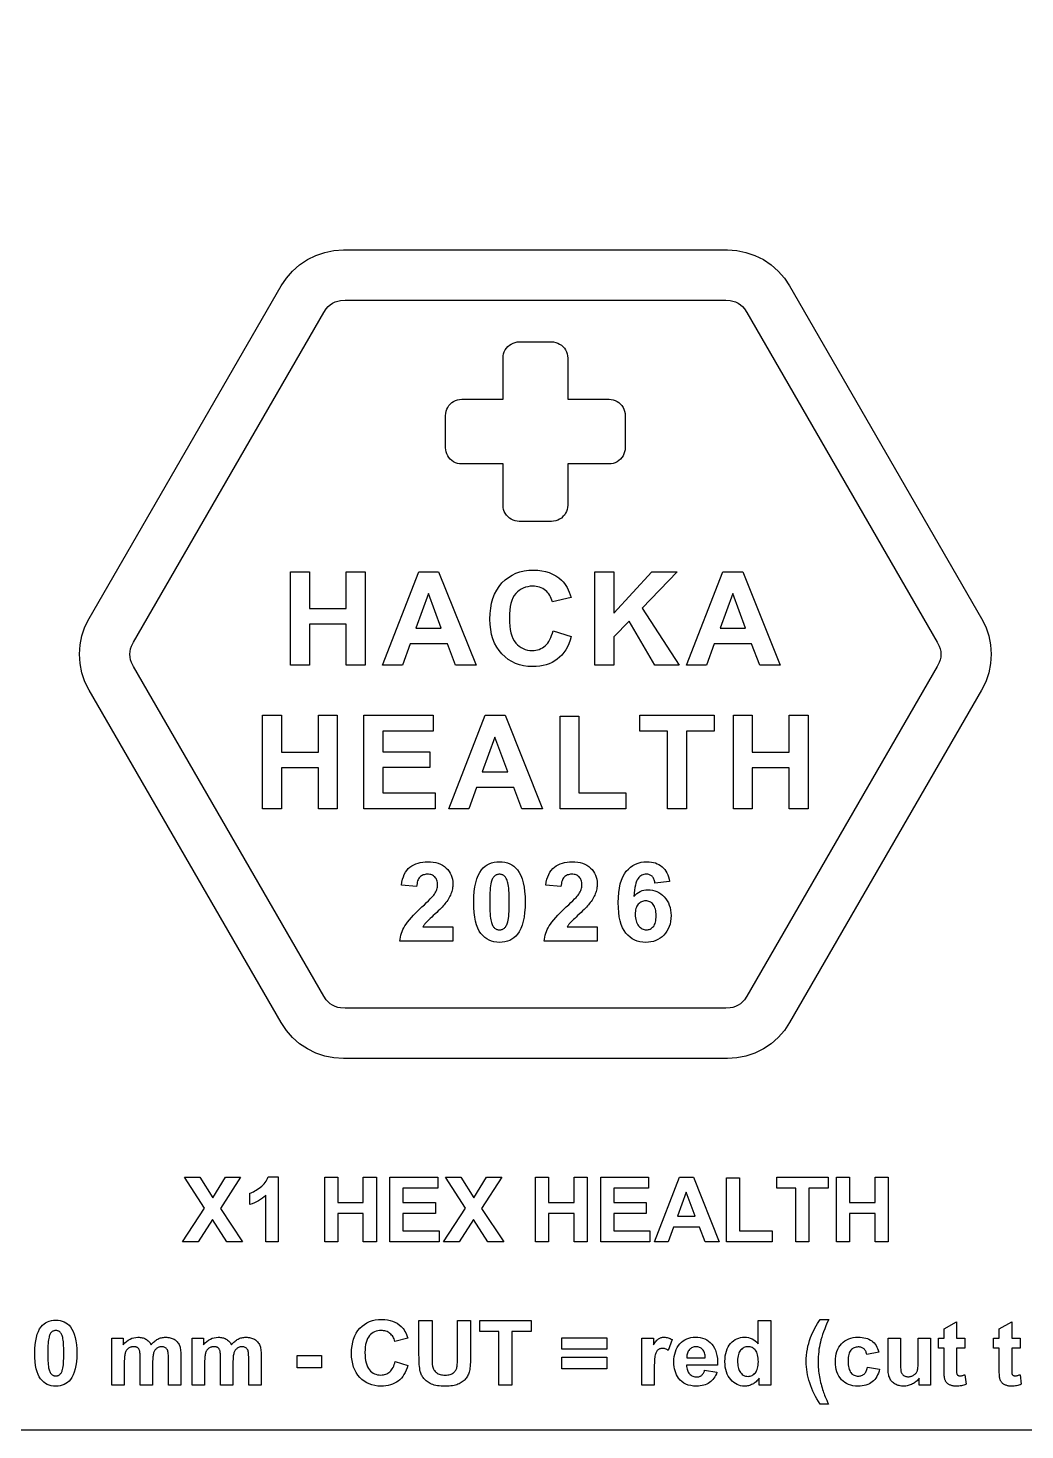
# Model space of a CAD drawing. Header units: millimetres. Extents: x 0 to 300, y 0 to 200.
# Drawn here: x 121.69 to 149.44, y 0 to 39.04 of the extents above; entities that cross this region are included whole.
import ezdxf

# ---------------------------------------------------------------- set-up
doc = ezdxf.new("R2010")
doc.units = ezdxf.units.MM
for name, color, linetype in [('CUT', 1, 'Continuous'), ('ENGRAVE', 5, 'Continuous'), ('LABELS', 250, 'Continuous'), ('SHEET', 8, 'Continuous')]:
    doc.layers.add(name, color=color, linetype=linetype)

msp = doc.modelspace()

# ---------------------------------------------------------------- linework, layer by layer
at = {"layer": 'CUT'}
msp.add_lwpolyline([(148.232, 22.601), (148.348, 22.366), (148.432, 22.118), (148.483, 21.862), (148.5, 21.601), (148.483, 21.34), (148.432, 21.083), (148.348, 20.835), (148.232, 20.601), (142.887, 11.342), (142.741, 11.125), (142.569, 10.928), (142.372, 10.756), (142.155, 10.61), (141.92, 10.495), (141.672, 10.411), (141.416, 10.36), (141.155, 10.342), (130.464, 10.342), (130.203, 10.36), (129.946, 10.411), (129.699, 10.495), (129.464, 10.61), (129.247, 10.756), (129.05, 10.928), (128.877, 11.125), (128.732, 11.342), (123.387, 20.601), (123.271, 20.835), (123.187, 21.083), (123.136, 21.34), (123.119, 21.601), (123.136, 21.862), (123.187, 22.118), (123.271, 22.366), (123.387, 22.601), (128.732, 31.859), (128.877, 32.077), (129.05, 32.273), (129.247, 32.446), (129.464, 32.591), (129.699, 32.707), (129.946, 32.791), (130.203, 32.842), (130.464, 32.859), (141.155, 32.859), (141.416, 32.842), (141.672, 32.791), (141.92, 32.707), (142.155, 32.591), (142.372, 32.446), (142.569, 32.273), (142.741, 32.077), (142.887, 31.859)], close=True, dxfattribs=at)
at = {"layer": 'ENGRAVE'}
for points in [[(146.997, 21.94), (147.052, 21.829), (147.077, 21.755), (147.092, 21.679), (147.097, 21.601), (147.092, 21.523), (147.077, 21.446), (147.052, 21.372), (146.997, 21.261), (141.697, 12.082), (141.628, 11.979), (141.577, 11.92), (141.518, 11.869), (141.453, 11.825), (141.383, 11.791), (141.309, 11.766), (141.233, 11.751), (141.109, 11.742), (130.51, 11.742), (130.386, 11.751), (130.31, 11.766), (130.236, 11.791), (130.166, 11.825), (130.101, 11.869), (130.042, 11.92), (129.99, 11.979), (129.922, 12.082), (124.622, 21.261), (124.567, 21.372), (124.542, 21.446), (124.527, 21.523), (124.522, 21.601), (124.527, 21.679), (124.542, 21.755), (124.567, 21.829), (124.622, 21.94), (129.922, 31.119), (129.99, 31.223), (130.042, 31.281), (130.101, 31.333), (130.166, 31.376), (130.236, 31.411), (130.31, 31.436), (130.386, 31.451), (130.51, 31.459), (141.109, 31.459), (141.233, 31.451), (141.309, 31.436), (141.383, 31.411), (141.453, 31.376), (141.518, 31.333), (141.577, 31.281), (141.628, 31.223), (141.697, 31.119)], [(135.359, 25.301), (135.301, 25.305), (135.243, 25.316), (135.187, 25.335), (135.134, 25.361), (135.085, 25.394), (135.041, 25.433), (135.002, 25.477), (134.97, 25.526), (134.944, 25.579), (134.925, 25.634), (134.913, 25.692), (134.909, 25.751), (134.909, 26.901), (133.759, 26.901), (133.701, 26.905), (133.643, 26.916), (133.587, 26.935), (133.534, 26.961), (133.485, 26.994), (133.441, 27.033), (133.402, 27.077), (133.37, 27.126), (133.344, 27.179), (133.325, 27.234), (133.313, 27.292), (133.309, 27.351), (133.309, 28.251), (133.313, 28.31), (133.325, 28.367), (133.344, 28.423), (133.37, 28.476), (133.402, 28.525), (133.441, 28.569), (133.485, 28.608), (133.534, 28.64), (133.587, 28.667), (133.643, 28.685), (133.701, 28.697), (133.759, 28.701), (134.909, 28.701), (134.909, 29.851), (134.913, 29.91), (134.925, 29.967), (134.944, 30.023), (134.97, 30.076), (135.002, 30.125), (135.041, 30.169), (135.085, 30.208), (135.134, 30.24), (135.187, 30.267), (135.243, 30.285), (135.301, 30.297), (135.359, 30.301), (136.259, 30.301), (136.318, 30.297), (136.376, 30.285), (136.432, 30.267), (136.484, 30.24), (136.533, 30.208), (136.578, 30.169), (136.616, 30.125), (136.649, 30.076), (136.675, 30.023), (136.694, 29.967), (136.706, 29.91), (136.709, 29.851), (136.709, 28.701), (137.859, 28.701), (137.918, 28.697), (137.976, 28.685), (138.032, 28.667), (138.084, 28.64), (138.133, 28.608), (138.178, 28.569), (138.216, 28.525), (138.249, 28.476), (138.275, 28.423), (138.294, 28.367), (138.306, 28.31), (138.309, 28.251), (138.309, 27.351), (138.306, 27.292), (138.294, 27.234), (138.275, 27.179), (138.249, 27.126), (138.216, 27.077), (138.178, 27.033), (138.133, 26.994), (138.084, 26.961), (138.032, 26.935), (137.976, 26.916), (137.918, 26.905), (137.859, 26.901), (136.709, 26.901), (136.709, 25.751), (136.706, 25.692), (136.694, 25.634), (136.675, 25.579), (136.649, 25.526), (136.616, 25.477), (136.578, 25.433), (136.533, 25.394), (136.484, 25.361), (136.432, 25.335), (136.376, 25.316), (136.318, 25.305), (136.259, 25.301)], [(129.517, 23.901), (129.517, 22.877), (130.545, 22.877), (130.545, 23.901), (131.07, 23.901), (131.07, 21.301), (130.545, 21.301), (130.545, 22.438), (129.517, 22.438), (129.517, 21.301), (128.992, 21.301), (128.992, 23.901)], [(132.32, 21.891), (132.106, 21.301), (131.549, 21.301), (132.562, 23.901), (133.117, 23.901), (134.158, 21.301), (133.587, 21.301), (133.36, 21.891)], [(136.777, 21.992), (136.741, 21.896), (136.699, 21.807), (136.653, 21.724), (136.602, 21.649), (136.546, 21.58), (136.485, 21.518), (136.419, 21.463), (136.349, 21.415), (136.274, 21.373), (136.195, 21.337), (136.111, 21.308), (136.022, 21.286), (135.929, 21.269), (135.831, 21.26), (135.729, 21.256), (135.602, 21.262), (135.481, 21.279), (135.366, 21.306), (135.257, 21.345), (135.153, 21.395), (135.056, 21.455), (134.964, 21.527), (134.877, 21.61), (134.799, 21.703), (134.732, 21.803), (134.674, 21.912), (134.627, 22.029), (134.591, 22.154), (134.565, 22.287), (134.549, 22.428), (134.544, 22.578), (134.549, 22.735), (134.565, 22.884), (134.591, 23.024), (134.628, 23.154), (134.675, 23.276), (134.733, 23.388), (134.801, 23.492), (134.879, 23.586), (134.966, 23.67), (135.06, 23.743), (135.16, 23.805), (135.267, 23.855), (135.381, 23.895), (135.501, 23.923), (135.627, 23.94), (135.761, 23.945), (135.877, 23.941), (135.988, 23.927), (136.093, 23.905), (136.193, 23.875), (136.287, 23.835), (136.375, 23.787), (136.458, 23.729), (136.536, 23.663), (136.579, 23.619), (136.619, 23.571), (136.656, 23.518), (136.691, 23.46), (136.723, 23.398), (136.752, 23.331), (136.778, 23.26), (136.802, 23.184), (136.282, 23.06), (136.269, 23.109), (136.253, 23.156), (136.233, 23.2), (136.211, 23.241), (136.185, 23.28), (136.157, 23.316), (136.125, 23.349), (136.09, 23.379), (136.052, 23.407), (136.013, 23.431), (135.971, 23.451), (135.928, 23.467), (135.882, 23.48), (135.835, 23.489), (135.785, 23.495), (135.734, 23.496), (135.663, 23.493), (135.596, 23.483), (135.533, 23.467), (135.472, 23.445), (135.415, 23.415), (135.362, 23.38), (135.312, 23.338), (135.265, 23.289), (135.223, 23.233), (135.186, 23.169), (135.155, 23.097), (135.13, 23.017), (135.11, 22.929), (135.096, 22.833), (135.088, 22.729), (135.085, 22.617), (135.088, 22.498), (135.096, 22.388), (135.11, 22.287), (135.129, 22.195), (135.154, 22.111), (135.185, 22.037), (135.221, 21.971), (135.262, 21.914), (135.308, 21.865), (135.358, 21.823), (135.41, 21.787), (135.466, 21.757), (135.526, 21.735), (135.588, 21.718), (135.654, 21.708), (135.723, 21.705), (135.775, 21.707), (135.824, 21.713), (135.872, 21.724), (135.918, 21.738), (135.962, 21.757), (136.004, 21.78), (136.045, 21.807), (136.083, 21.838), (136.12, 21.874), (136.153, 21.914), (136.185, 21.959), (136.213, 22.009), (136.239, 22.064), (136.262, 22.123), (136.282, 22.188), (136.3, 22.257), (136.809, 22.095)], [(137.991, 22.746), (139.052, 23.901), (139.758, 23.901), (138.779, 22.888), (139.811, 21.301), (139.132, 21.301), (138.417, 22.521), (137.991, 22.086), (137.991, 21.301), (137.466, 21.301), (137.466, 23.901), (137.991, 23.901)], [(140.575, 21.301), (140.018, 21.301), (141.031, 23.901), (141.586, 23.901), (142.627, 21.301), (142.056, 21.301), (141.829, 21.891), (140.79, 21.891)], [(133.191, 22.329), (132.833, 23.294), (132.482, 22.329)], [(141.302, 23.294), (140.951, 22.329), (141.66, 22.329)], [(128.742, 18.877), (129.771, 18.877), (129.771, 19.901), (130.296, 19.901), (130.296, 17.301), (129.771, 17.301), (129.771, 18.438), (128.742, 18.438), (128.742, 17.301), (128.217, 17.301), (128.217, 19.901), (128.742, 19.901)], [(132.966, 19.461), (131.563, 19.461), (131.563, 18.885), (132.869, 18.885), (132.869, 18.446), (131.563, 18.446), (131.563, 17.739), (133.016, 17.739), (133.016, 17.301), (131.038, 17.301), (131.038, 19.901), (132.966, 19.901)], [(134.168, 17.891), (133.954, 17.301), (133.397, 17.301), (134.409, 19.901), (134.965, 19.901), (136.006, 17.301), (135.435, 17.301), (135.207, 17.891)], [(137.023, 19.88), (137.023, 17.739), (138.329, 17.739), (138.329, 17.301), (136.498, 17.301), (136.498, 19.88)], [(138.716, 19.901), (140.783, 19.901), (140.783, 19.461), (140.013, 19.461), (140.013, 17.301), (139.488, 17.301), (139.488, 19.461), (138.716, 19.461)], [(141.848, 18.877), (142.877, 18.877), (142.877, 19.901), (143.402, 19.901), (143.402, 17.301), (142.877, 17.301), (142.877, 18.438), (141.848, 18.438), (141.848, 17.301), (141.323, 17.301), (141.323, 19.901), (141.848, 19.901)], [(135.039, 18.329), (134.681, 19.294), (134.33, 18.329)], [(132.034, 13.615), (132.041, 13.67), (132.052, 13.725), (132.065, 13.778), (132.082, 13.831), (132.101, 13.884), (132.124, 13.935), (132.149, 13.986), (132.178, 14.036), (132.212, 14.088), (132.253, 14.144), (132.301, 14.203), (132.357, 14.267), (132.419, 14.335), (132.49, 14.407), (132.567, 14.483), (132.652, 14.563), (132.72, 14.627), (132.781, 14.686), (132.835, 14.739), (132.882, 14.786), (132.922, 14.829), (132.956, 14.866), (132.982, 14.897), (133.002, 14.924), (133.022, 14.956), (133.04, 14.989), (133.055, 15.021), (133.067, 15.053), (133.077, 15.086), (133.083, 15.118), (133.088, 15.15), (133.089, 15.182), (133.088, 15.216), (133.084, 15.248), (133.078, 15.278), (133.07, 15.306), (133.059, 15.333), (133.046, 15.357), (133.031, 15.379), (133.013, 15.399), (132.993, 15.416), (132.972, 15.432), (132.948, 15.445), (132.923, 15.455), (132.896, 15.464), (132.867, 15.47), (132.836, 15.473), (132.804, 15.474), (132.772, 15.473), (132.741, 15.469), (132.712, 15.463), (132.685, 15.455), (132.66, 15.443), (132.636, 15.43), (132.614, 15.413), (132.594, 15.395), (132.575, 15.373), (132.559, 15.349), (132.544, 15.32), (132.532, 15.289), (132.522, 15.254), (132.514, 15.216), (132.508, 15.175), (132.504, 15.131), (132.083, 15.173), (132.095, 15.257), (132.112, 15.335), (132.134, 15.406), (132.161, 15.472), (132.193, 15.531), (132.23, 15.584), (132.272, 15.632), (132.319, 15.672), (132.37, 15.708), (132.424, 15.739), (132.482, 15.765), (132.542, 15.786), (132.605, 15.803), (132.672, 15.815), (132.742, 15.822), (132.814, 15.824), (132.893, 15.821), (132.968, 15.813), (133.039, 15.799), (133.105, 15.78), (133.167, 15.755), (133.224, 15.725), (133.277, 15.69), (133.326, 15.648), (133.37, 15.603), (133.407, 15.555), (133.439, 15.505), (133.466, 15.451), (133.486, 15.396), (133.5, 15.337), (133.509, 15.276), (133.512, 15.212), (133.511, 15.175), (133.509, 15.138), (133.505, 15.102), (133.499, 15.067), (133.491, 15.032), (133.482, 14.997), (133.471, 14.963), (133.459, 14.929), (133.444, 14.895), (133.428, 14.861), (133.41, 14.826), (133.39, 14.791), (133.368, 14.756), (133.344, 14.72), (133.318, 14.684), (133.29, 14.648), (133.269, 14.622), (133.244, 14.593), (133.215, 14.562), (133.183, 14.529), (133.146, 14.492), (133.106, 14.453), (133.062, 14.411), (133.014, 14.367), (132.966, 14.323), (132.923, 14.283), (132.885, 14.247), (132.851, 14.215), (132.822, 14.186), (132.797, 14.161), (132.777, 14.141), (132.761, 14.124), (132.748, 14.109), (132.736, 14.094), (132.724, 14.079), (132.713, 14.064), (132.702, 14.05), (132.692, 14.035), (132.683, 14.021), (132.675, 14.007), (133.512, 14.007), (133.512, 13.615)], [(135.03, 15.792), (135.095, 15.767), (135.155, 15.735), (135.211, 15.696), (135.263, 15.649), (135.31, 15.596), (135.36, 15.523), (135.404, 15.439), (135.441, 15.343), (135.471, 15.237), (135.494, 15.119), (135.511, 14.991), (135.521, 14.851), (135.524, 14.7), (135.521, 14.549), (135.511, 14.41), (135.494, 14.281), (135.47, 14.164), (135.44, 14.057), (135.403, 13.961), (135.359, 13.876), (135.308, 13.803), (135.261, 13.75), (135.21, 13.704), (135.154, 13.665), (135.094, 13.634), (135.03, 13.609), (134.961, 13.592), (134.888, 13.581), (134.81, 13.578), (134.732, 13.581), (134.657, 13.593), (134.587, 13.612), (134.52, 13.639), (134.457, 13.674), (134.398, 13.716), (134.343, 13.767), (134.292, 13.824), (134.246, 13.892), (134.206, 13.972), (134.172, 14.064), (134.145, 14.168), (134.123, 14.284), (134.108, 14.412), (134.099, 14.552), (134.096, 14.705), (134.099, 14.854), (134.109, 14.993), (134.126, 15.122), (134.15, 15.239), (134.18, 15.345), (134.217, 15.441), (134.261, 15.525), (134.312, 15.599), (134.359, 15.652), (134.41, 15.697), (134.466, 15.736), (134.526, 15.768), (134.59, 15.792), (134.659, 15.81), (134.732, 15.821), (134.81, 15.824), (134.888, 15.82), (134.961, 15.81)], [(136.052, 13.615), (136.06, 13.67), (136.07, 13.725), (136.084, 13.778), (136.1, 13.831), (136.12, 13.884), (136.142, 13.935), (136.168, 13.986), (136.197, 14.036), (136.23, 14.088), (136.271, 14.144), (136.319, 14.203), (136.375, 14.267), (136.438, 14.335), (136.508, 14.407), (136.586, 14.483), (136.671, 14.563), (136.739, 14.627), (136.8, 14.686), (136.854, 14.739), (136.901, 14.786), (136.941, 14.829), (136.974, 14.866), (137.001, 14.897), (137.02, 14.924), (137.041, 14.956), (137.058, 14.989), (137.073, 15.021), (137.086, 15.053), (137.095, 15.086), (137.102, 15.118), (137.106, 15.15), (137.107, 15.182), (137.106, 15.216), (137.103, 15.248), (137.097, 15.278), (137.088, 15.306), (137.078, 15.333), (137.065, 15.357), (137.049, 15.379), (137.032, 15.399), (137.012, 15.416), (136.99, 15.432), (136.967, 15.445), (136.941, 15.455), (136.914, 15.464), (136.885, 15.47), (136.855, 15.473), (136.822, 15.474), (136.79, 15.473), (136.76, 15.469), (136.731, 15.463), (136.704, 15.455), (136.678, 15.443), (136.655, 15.43), (136.633, 15.413), (136.612, 15.395), (136.594, 15.373), (136.577, 15.349), (136.563, 15.32), (136.551, 15.289), (136.54, 15.254), (136.532, 15.216), (136.526, 15.175), (136.522, 15.131), (136.102, 15.173), (136.114, 15.257), (136.131, 15.335), (136.153, 15.406), (136.18, 15.472), (136.212, 15.531), (136.249, 15.584), (136.291, 15.632), (136.338, 15.672), (136.389, 15.708), (136.443, 15.739), (136.5, 15.765), (136.56, 15.786), (136.624, 15.803), (136.69, 15.815), (136.76, 15.822), (136.833, 15.824), (136.912, 15.821), (136.987, 15.813), (137.057, 15.799), (137.124, 15.78), (137.185, 15.755), (137.243, 15.725), (137.296, 15.69), (137.345, 15.648), (137.388, 15.603), (137.426, 15.555), (137.458, 15.505), (137.484, 15.451), (137.504, 15.396), (137.519, 15.337), (137.528, 15.276), (137.531, 15.212), (137.53, 15.175), (137.527, 15.138), (137.523, 15.102), (137.517, 15.067), (137.51, 15.032), (137.501, 14.997), (137.49, 14.963), (137.477, 14.929), (137.463, 14.895), (137.447, 14.861), (137.429, 14.826), (137.408, 14.791), (137.386, 14.756), (137.362, 14.72), (137.336, 14.684), (137.309, 14.648), (137.287, 14.622), (137.263, 14.593), (137.234, 14.562), (137.201, 14.529), (137.165, 14.492), (137.124, 14.453), (137.08, 14.411), (137.032, 14.367), (136.985, 14.323), (136.942, 14.283), (136.903, 14.247), (136.869, 14.215), (136.84, 14.186), (136.815, 14.161), (136.795, 14.141), (136.78, 14.124), (136.767, 14.109), (136.754, 14.094), (136.742, 14.079), (136.731, 14.064), (136.721, 14.05), (136.711, 14.035), (136.702, 14.021), (136.693, 14.007), (137.531, 14.007), (137.531, 13.615)], [(139.126, 15.29), (139.118, 15.317), (139.109, 15.341), (139.099, 15.363), (139.087, 15.383), (139.073, 15.401), (139.058, 15.417), (139.042, 15.431), (139.024, 15.444), (139.006, 15.454), (138.986, 15.462), (138.965, 15.469), (138.943, 15.474), (138.919, 15.476), (138.895, 15.477), (138.862, 15.476), (138.83, 15.47), (138.8, 15.461), (138.771, 15.447), (138.744, 15.43), (138.717, 15.41), (138.692, 15.385), (138.669, 15.357), (138.647, 15.323), (138.627, 15.281), (138.609, 15.231), (138.594, 15.172), (138.58, 15.106), (138.569, 15.031), (138.56, 14.948), (138.552, 14.858), (138.593, 14.901), (138.636, 14.939), (138.681, 14.971), (138.729, 14.997), (138.779, 15.018), (138.832, 15.032), (138.887, 15.041), (138.944, 15.044), (139.009, 15.041), (139.071, 15.031), (139.132, 15.015), (139.189, 14.993), (139.245, 14.965), (139.298, 14.931), (139.348, 14.89), (139.397, 14.843), (139.441, 14.79), (139.479, 14.735), (139.511, 14.675), (139.538, 14.612), (139.558, 14.546), (139.573, 14.475), (139.582, 14.401), (139.585, 14.323), (139.582, 14.241), (139.573, 14.163), (139.557, 14.089), (139.535, 14.019), (139.508, 13.953), (139.473, 13.892), (139.433, 13.835), (139.387, 13.782), (139.336, 13.734), (139.281, 13.692), (139.222, 13.657), (139.161, 13.629), (139.095, 13.606), (139.026, 13.59), (138.954, 13.581), (138.878, 13.578), (138.797, 13.582), (138.719, 13.594), (138.645, 13.614), (138.575, 13.642), (138.508, 13.679), (138.445, 13.723), (138.386, 13.776), (138.33, 13.836), (138.28, 13.906), (138.236, 13.987), (138.2, 14.077), (138.169, 14.178), (138.146, 14.289), (138.129, 14.411), (138.119, 14.543), (138.116, 14.685), (138.119, 14.831), (138.13, 14.966), (138.147, 15.091), (138.172, 15.205), (138.203, 15.309), (138.242, 15.402), (138.287, 15.485), (138.339, 15.557), (138.397, 15.62), (138.459, 15.674), (138.526, 15.72), (138.596, 15.757), (138.671, 15.786), (138.75, 15.807), (138.833, 15.82), (138.92, 15.824), (138.981, 15.822), (139.04, 15.815), (139.096, 15.804), (139.149, 15.789), (139.2, 15.769), (139.247, 15.745), (139.293, 15.717), (139.335, 15.684), (139.374, 15.647), (139.41, 15.606), (139.442, 15.561), (139.47, 15.512), (139.494, 15.459), (139.514, 15.402), (139.531, 15.341), (139.544, 15.276), (139.136, 15.231), (139.132, 15.262)], [(134.755, 15.468), (134.738, 15.462), (134.721, 15.455), (134.704, 15.447), (134.689, 15.437), (134.673, 15.426), (134.659, 15.412), (134.645, 15.396), (134.632, 15.378), (134.62, 15.358), (134.609, 15.334), (134.599, 15.309), (134.589, 15.281), (134.58, 15.251), (134.57, 15.206), (134.561, 15.155), (134.554, 15.097), (134.548, 15.031), (134.543, 14.959), (134.54, 14.88), (134.538, 14.793), (134.537, 14.7), (134.538, 14.607), (134.539, 14.522), (134.542, 14.444), (134.547, 14.373), (134.552, 14.311), (134.559, 14.256), (134.567, 14.208), (134.576, 14.168), (134.586, 14.133), (134.597, 14.102), (134.608, 14.073), (134.62, 14.047), (134.633, 14.025), (134.646, 14.005), (134.66, 13.989), (134.674, 13.975), (134.689, 13.964), (134.705, 13.954), (134.721, 13.946), (134.738, 13.939), (134.755, 13.934), (134.773, 13.93), (134.791, 13.928), (134.81, 13.927), (134.829, 13.928), (134.847, 13.93), (134.865, 13.934), (134.882, 13.939), (134.899, 13.946), (134.916, 13.955), (134.931, 13.965), (134.947, 13.976), (134.961, 13.989), (134.975, 14.005), (134.988, 14.023), (135, 14.044), (135.011, 14.067), (135.021, 14.093), (135.031, 14.12), (135.04, 14.151), (135.05, 14.195), (135.059, 14.246), (135.066, 14.304), (135.072, 14.369), (135.077, 14.441), (135.08, 14.521), (135.082, 14.607), (135.083, 14.7), (135.083, 14.793), (135.081, 14.878), (135.078, 14.956), (135.073, 15.027), (135.068, 15.089), (135.061, 15.144), (135.053, 15.192), (135.044, 15.232), (135.034, 15.267), (135.023, 15.298), (135.012, 15.327), (135, 15.353), (134.987, 15.376), (134.974, 15.395), (134.96, 15.412), (134.946, 15.426), (134.931, 15.437), (134.915, 15.447), (134.899, 15.455), (134.882, 15.462), (134.865, 15.468), (134.847, 15.471), (134.829, 15.474), (134.81, 15.474), (134.791, 15.474), (134.773, 15.471)], [(138.602, 14.215), (138.612, 14.174), (138.625, 14.136), (138.642, 14.101), (138.661, 14.068), (138.683, 14.039), (138.707, 14.013), (138.732, 13.99), (138.758, 13.971), (138.784, 13.955), (138.812, 13.943), (138.84, 13.934), (138.869, 13.929), (138.899, 13.927), (138.928, 13.929), (138.955, 13.933), (138.981, 13.94), (139.006, 13.95), (139.03, 13.963), (139.053, 13.979), (139.074, 13.997), (139.094, 14.019), (139.112, 14.043), (139.128, 14.072), (139.142, 14.104), (139.153, 14.14), (139.161, 14.179), (139.167, 14.222), (139.171, 14.269), (139.172, 14.319), (139.171, 14.371), (139.167, 14.419), (139.16, 14.464), (139.151, 14.505), (139.139, 14.542), (139.125, 14.576), (139.108, 14.607), (139.088, 14.633), (139.067, 14.657), (139.044, 14.677), (139.019, 14.694), (138.994, 14.708), (138.967, 14.719), (138.938, 14.727), (138.909, 14.731), (138.878, 14.733), (138.848, 14.732), (138.82, 14.727), (138.792, 14.72), (138.766, 14.709), (138.741, 14.696), (138.717, 14.679), (138.694, 14.66), (138.672, 14.638), (138.653, 14.613), (138.636, 14.584), (138.621, 14.554), (138.609, 14.52), (138.6, 14.483), (138.594, 14.444), (138.59, 14.401), (138.588, 14.356), (138.59, 14.306), (138.594, 14.259)]]:
    msp.add_lwpolyline(points, close=True, dxfattribs=at)
at = {"layer": 'LABELS'}
for points in [[(126.468, 7.039), (126.829, 6.46), (127.183, 7.039), (127.604, 7.039), (127.044, 6.165), (127.659, 5.239), (127.221, 5.239), (126.822, 5.861), (126.421, 5.239), (125.986, 5.239), (126.601, 6.178), (126.043, 7.039)], [(128.259, 6.496), (128.209, 6.456), (128.156, 6.419), (128.101, 6.385), (128.045, 6.354), (127.986, 6.326), (127.925, 6.3), (127.862, 6.278), (127.862, 6.591), (127.896, 6.603), (127.931, 6.618), (127.966, 6.635), (128.003, 6.655), (128.04, 6.677), (128.077, 6.701), (128.116, 6.729), (128.155, 6.758), (128.193, 6.79), (128.228, 6.822), (128.26, 6.857), (128.289, 6.892), (128.314, 6.929), (128.337, 6.966), (128.356, 7.006), (128.372, 7.046), (128.652, 7.046), (128.652, 5.239), (128.307, 5.239), (128.307, 6.539)], [(130.307, 6.33), (131.02, 6.33), (131.02, 7.039), (131.383, 7.039), (131.383, 5.239), (131.02, 5.239), (131.02, 6.026), (130.307, 6.026), (130.307, 5.239), (129.944, 5.239), (129.944, 7.039), (130.307, 7.039)], [(133.093, 6.734), (132.122, 6.734), (132.122, 6.335), (133.026, 6.335), (133.026, 6.032), (132.122, 6.032), (132.122, 5.542), (133.128, 5.542), (133.128, 5.239), (131.759, 5.239), (131.759, 7.039), (133.093, 7.039)], [(134.097, 6.46), (134.45, 7.039), (134.871, 7.039), (134.311, 6.165), (134.927, 5.239), (134.488, 5.239), (134.089, 5.861), (133.689, 5.239), (133.253, 5.239), (133.868, 6.178), (133.311, 7.039), (133.736, 7.039)], [(136.889, 6.33), (136.889, 7.039), (137.252, 7.039), (137.252, 5.239), (136.889, 5.239), (136.889, 6.026), (136.177, 6.026), (136.177, 5.239), (135.813, 5.239), (135.813, 7.039), (136.177, 7.039), (136.177, 6.33)], [(137.991, 6.734), (137.991, 6.335), (138.895, 6.335), (138.895, 6.032), (137.991, 6.032), (137.991, 5.542), (138.997, 5.542), (138.997, 5.239), (137.628, 5.239), (137.628, 7.039), (138.962, 7.039), (138.962, 6.734)], [(139.508, 5.239), (139.122, 5.239), (139.823, 7.039), (140.207, 7.039), (140.928, 5.239), (140.533, 5.239), (140.376, 5.648), (139.656, 5.648)], [(143.959, 7.039), (143.959, 6.734), (143.426, 6.734), (143.426, 5.239), (143.062, 5.239), (143.062, 6.734), (142.528, 6.734), (142.528, 7.039)], [(145.27, 6.33), (145.27, 7.039), (145.633, 7.039), (145.633, 5.239), (145.27, 5.239), (145.27, 6.026), (144.558, 6.026), (144.558, 5.239), (144.194, 5.239), (144.194, 7.039), (144.558, 7.039), (144.558, 6.33)], [(142.398, 5.542), (142.398, 5.239), (141.131, 5.239), (141.131, 7.024), (141.494, 7.024), (141.494, 5.542)], [(140.011, 6.619), (139.768, 5.951), (140.259, 5.951)], [(122.868, 2.87), (122.909, 2.81), (122.945, 2.741), (122.975, 2.663), (123, 2.576), (123.019, 2.48), (123.033, 2.375), (123.041, 2.26), (123.044, 2.137), (123.041, 2.014), (123.033, 1.9), (123.019, 1.794), (122.999, 1.698), (122.975, 1.611), (122.944, 1.532), (122.908, 1.463), (122.867, 1.403), (122.828, 1.36), (122.787, 1.322), (122.741, 1.29), (122.692, 1.265), (122.639, 1.244), (122.583, 1.23), (122.523, 1.221), (122.459, 1.219), (122.395, 1.222), (122.334, 1.231), (122.276, 1.247), (122.222, 1.269), (122.171, 1.297), (122.122, 1.332), (122.077, 1.373), (122.036, 1.421), (121.998, 1.476), (121.965, 1.541), (121.938, 1.616), (121.915, 1.702), (121.897, 1.797), (121.885, 1.901), (121.877, 2.016), (121.875, 2.141), (121.877, 2.263), (121.886, 2.377), (121.9, 2.482), (121.919, 2.578), (121.944, 2.665), (121.974, 2.743), (122.01, 2.812), (122.052, 2.872), (122.09, 2.916), (122.132, 2.953), (122.177, 2.985), (122.226, 3.011), (122.279, 3.031), (122.336, 3.045), (122.396, 3.054), (122.459, 3.057), (122.523, 3.054), (122.583, 3.045), (122.639, 3.03), (122.692, 3.01), (122.741, 2.984), (122.787, 2.952), (122.829, 2.914)], [(122.347, 2.731), (122.335, 2.72), (122.324, 2.707), (122.314, 2.692), (122.304, 2.675), (122.295, 2.656), (122.286, 2.635), (122.278, 2.612), (122.271, 2.588), (122.263, 2.551), (122.256, 2.509), (122.25, 2.461), (122.245, 2.408), (122.241, 2.349), (122.238, 2.284), (122.236, 2.213), (122.236, 2.137), (122.236, 2.061), (122.238, 1.991), (122.24, 1.927), (122.244, 1.87), (122.248, 1.818), (122.254, 1.773), (122.26, 1.734), (122.268, 1.702), (122.276, 1.673), (122.285, 1.647), (122.294, 1.624), (122.304, 1.603), (122.314, 1.585), (122.325, 1.569), (122.336, 1.555), (122.348, 1.544), (122.36, 1.535), (122.373, 1.527), (122.386, 1.52), (122.4, 1.514), (122.414, 1.51), (122.429, 1.507), (122.444, 1.505), (122.459, 1.505), (122.475, 1.505), (122.49, 1.507), (122.504, 1.51), (122.518, 1.515), (122.532, 1.52), (122.545, 1.527), (122.558, 1.535), (122.571, 1.545), (122.583, 1.556), (122.594, 1.568), (122.605, 1.583), (122.614, 1.6), (122.624, 1.619), (122.632, 1.64), (122.64, 1.663), (122.647, 1.688), (122.655, 1.724), (122.663, 1.765), (122.669, 1.813), (122.674, 1.866), (122.678, 1.925), (122.68, 1.99), (122.682, 2.061), (122.683, 2.137), (122.682, 2.213), (122.681, 2.283), (122.678, 2.347), (122.675, 2.404), (122.67, 2.455), (122.665, 2.501), (122.658, 2.54), (122.651, 2.572), (122.642, 2.601), (122.634, 2.627), (122.624, 2.65), (122.615, 2.671), (122.604, 2.69), (122.593, 2.706), (122.582, 2.719), (122.57, 2.731), (122.558, 2.74), (122.545, 2.748), (122.532, 2.755), (122.518, 2.761), (122.504, 2.765), (122.49, 2.768), (122.475, 2.77), (122.459, 2.771), (122.444, 2.77), (122.429, 2.768), (122.414, 2.765), (122.4, 2.761), (122.386, 2.755), (122.373, 2.748), (122.36, 2.74)], [(132.078, 1.443), (132.036, 1.4), (131.99, 1.362), (131.941, 1.328), (131.89, 1.299), (131.835, 1.274), (131.776, 1.254), (131.715, 1.239), (131.65, 1.227), (131.583, 1.221), (131.512, 1.219), (131.424, 1.222), (131.341, 1.234), (131.261, 1.253), (131.185, 1.28), (131.114, 1.314), (131.046, 1.356), (130.982, 1.406), (130.923, 1.464), (130.868, 1.528), (130.822, 1.597), (130.782, 1.673), (130.749, 1.753), (130.724, 1.84), (130.706, 1.932), (130.695, 2.03), (130.692, 2.133), (130.695, 2.242), (130.706, 2.345), (130.724, 2.442), (130.75, 2.532), (130.782, 2.617), (130.822, 2.694), (130.869, 2.766), (130.924, 2.831), (130.984, 2.89), (131.049, 2.94), (131.118, 2.983), (131.192, 3.018), (131.271, 3.045), (131.354, 3.064), (131.442, 3.076), (131.534, 3.08), (131.615, 3.077), (131.691, 3.068), (131.764, 3.052), (131.833, 3.031), (131.898, 3.004), (131.96, 2.97), (132.017, 2.93), (132.071, 2.885), (132.1, 2.854), (132.128, 2.821), (132.154, 2.784), (132.178, 2.744), (132.2, 2.701), (132.22, 2.655), (132.238, 2.606), (132.255, 2.553), (131.895, 2.467), (131.886, 2.501), (131.875, 2.534), (131.861, 2.564), (131.846, 2.592), (131.828, 2.619), (131.808, 2.644), (131.786, 2.667), (131.762, 2.688), (131.736, 2.707), (131.708, 2.724), (131.68, 2.738), (131.65, 2.749), (131.618, 2.758), (131.585, 2.764), (131.551, 2.768), (131.516, 2.769), (131.467, 2.767), (131.42, 2.76), (131.376, 2.749), (131.334, 2.733), (131.295, 2.713), (131.258, 2.688), (131.223, 2.659), (131.191, 2.626), (131.162, 2.587), (131.136, 2.543), (131.115, 2.493), (131.097, 2.437), (131.084, 2.377), (131.074, 2.31), (131.068, 2.238), (131.066, 2.16), (131.068, 2.078), (131.074, 2.002), (131.084, 1.932), (131.097, 1.868), (131.114, 1.81), (131.135, 1.759), (131.16, 1.713), (131.189, 1.674), (131.221, 1.64), (131.255, 1.611), (131.291, 1.586), (131.33, 1.565), (131.371, 1.55), (131.415, 1.538), (131.46, 1.531), (131.508, 1.529), (131.544, 1.531), (131.578, 1.535), (131.611, 1.542), (131.643, 1.552), (131.674, 1.565), (131.703, 1.581), (131.731, 1.6), (131.758, 1.621), (131.783, 1.646), (131.806, 1.674), (131.827, 1.705), (131.847, 1.74), (131.865, 1.778), (131.881, 1.819), (131.895, 1.863), (131.907, 1.911), (132.26, 1.799), (132.238, 1.728), (132.212, 1.661), (132.184, 1.6), (132.152, 1.543), (132.116, 1.49)], [(132.938, 1.848), (132.94, 1.818), (132.943, 1.793), (132.946, 1.774), (132.953, 1.747), (132.962, 1.721), (132.973, 1.697), (132.985, 1.674), (133, 1.652), (133.017, 1.632), (133.036, 1.614), (133.057, 1.596), (133.08, 1.58), (133.105, 1.567), (133.132, 1.555), (133.161, 1.546), (133.192, 1.539), (133.225, 1.533), (133.26, 1.53), (133.297, 1.529), (133.335, 1.53), (133.37, 1.533), (133.403, 1.538), (133.433, 1.545), (133.461, 1.554), (133.486, 1.565), (133.51, 1.578), (133.53, 1.592), (133.549, 1.609), (133.566, 1.626), (133.581, 1.644), (133.593, 1.663), (133.604, 1.683), (133.613, 1.704), (133.62, 1.725), (133.625, 1.748), (133.629, 1.773), (133.632, 1.801), (133.635, 1.834), (133.637, 1.87), (133.639, 1.91), (133.64, 1.954), (133.641, 2.002), (133.641, 2.053), (133.641, 3.049), (134.004, 3.049), (134.004, 2.104), (134.004, 2.026), (134.003, 1.954), (134, 1.887), (133.997, 1.827), (133.993, 1.773), (133.988, 1.725), (133.982, 1.682), (133.975, 1.646), (133.967, 1.613), (133.957, 1.582), (133.946, 1.551), (133.933, 1.522), (133.919, 1.495), (133.903, 1.469), (133.885, 1.444), (133.866, 1.42), (133.846, 1.397), (133.823, 1.376), (133.799, 1.356), (133.774, 1.337), (133.746, 1.319), (133.717, 1.303), (133.687, 1.287), (133.655, 1.273), (133.62, 1.26), (133.583, 1.249), (133.544, 1.24), (133.502, 1.232), (133.457, 1.226), (133.41, 1.222), (133.36, 1.219), (133.308, 1.219), (133.246, 1.219), (133.187, 1.222), (133.132, 1.227), (133.082, 1.233), (133.035, 1.242), (132.992, 1.252), (132.952, 1.264), (132.917, 1.278), (132.885, 1.294), (132.854, 1.31), (132.825, 1.328), (132.798, 1.347), (132.772, 1.366), (132.749, 1.387), (132.727, 1.41), (132.707, 1.433), (132.688, 1.457), (132.671, 1.481), (132.656, 1.505), (132.642, 1.53), (132.631, 1.555), (132.62, 1.581), (132.612, 1.606), (132.605, 1.632), (132.596, 1.673), (132.589, 1.719), (132.583, 1.769), (132.578, 1.824), (132.574, 1.883), (132.571, 1.947), (132.57, 2.016), (132.569, 2.089), (132.569, 3.049), (132.933, 3.049), (132.933, 2.074), (132.933, 2.019), (132.933, 1.969), (132.934, 1.923), (132.936, 1.883)], [(135.156, 2.745), (135.156, 1.249), (134.793, 1.249), (134.793, 2.745), (134.259, 2.745), (134.259, 3.049), (135.689, 3.049), (135.689, 2.745)], [(141.903, 1.305), (141.878, 1.289), (141.851, 1.274), (141.824, 1.262), (141.796, 1.251), (141.769, 1.241), (141.742, 1.233), (141.714, 1.227), (141.687, 1.223), (141.659, 1.221), (141.632, 1.22), (141.577, 1.223), (141.523, 1.231), (141.472, 1.245), (141.423, 1.265), (141.376, 1.291), (141.331, 1.322), (141.288, 1.358), (141.247, 1.401), (141.209, 1.448), (141.177, 1.5), (141.149, 1.557), (141.127, 1.618), (141.109, 1.683), (141.097, 1.753), (141.089, 1.827), (141.087, 1.906), (141.089, 1.987), (141.096, 2.062), (141.108, 2.132), (141.126, 2.198), (141.147, 2.258), (141.174, 2.314), (141.206, 2.365), (141.242, 2.41), (141.283, 2.451), (141.326, 2.486), (141.371, 2.515), (141.419, 2.54), (141.47, 2.558), (141.523, 2.572), (141.578, 2.58), (141.637, 2.583), (141.69, 2.58), (141.742, 2.571), (141.792, 2.557), (141.84, 2.537), (141.887, 2.512), (141.931, 2.48), (141.974, 2.444), (142.015, 2.401), (142.015, 3.049), (142.36, 3.049), (142.36, 1.249), (142.039, 1.249), (142.039, 1.441), (142.019, 1.414), (141.998, 1.388), (141.975, 1.365), (141.952, 1.343), (141.928, 1.323)], [(143.502, 1.158), (143.474, 1.233), (143.448, 1.309), (143.425, 1.386), (143.405, 1.461), (143.388, 1.536), (143.374, 1.61), (143.363, 1.684), (143.356, 1.757), (143.351, 1.829), (143.349, 1.901), (143.351, 1.989), (143.357, 2.076), (143.367, 2.162), (143.38, 2.247), (143.397, 2.33), (143.418, 2.412), (143.443, 2.493), (143.471, 2.573), (143.498, 2.641), (143.527, 2.708), (143.558, 2.773), (143.591, 2.837), (143.625, 2.9), (143.661, 2.961), (143.699, 3.021), (143.739, 3.08), (143.974, 3.08), (143.934, 2.989), (143.897, 2.901), (143.863, 2.817), (143.832, 2.736), (143.805, 2.658), (143.781, 2.584), (143.76, 2.514), (143.743, 2.447), (143.728, 2.381), (143.715, 2.315), (143.704, 2.247), (143.696, 2.178), (143.689, 2.109), (143.684, 2.038), (143.681, 1.966), (143.68, 1.894), (143.68, 1.843), (143.682, 1.793), (143.685, 1.741), (143.689, 1.69), (143.694, 1.638), (143.701, 1.586), (143.708, 1.534), (143.717, 1.481), (143.727, 1.429), (143.738, 1.377), (143.749, 1.326), (143.762, 1.275), (143.775, 1.225), (143.789, 1.176), (143.804, 1.128), (143.82, 1.08), (143.831, 1.047), (143.845, 1.01), (143.861, 0.971), (143.879, 0.927), (143.899, 0.881), (143.921, 0.83), (143.945, 0.777), (143.971, 0.72), (143.734, 0.72), (143.688, 0.791), (143.645, 0.863), (143.605, 0.936), (143.568, 1.009), (143.534, 1.083)], [(147.534, 1.626), (147.535, 1.605), (147.536, 1.588), (147.538, 1.575), (147.539, 1.567), (147.541, 1.56), (147.544, 1.554), (147.547, 1.548), (147.55, 1.543), (147.555, 1.537), (147.559, 1.532), (147.564, 1.527), (147.57, 1.523), (147.576, 1.519), (147.583, 1.516), (147.59, 1.513), (147.597, 1.51), (147.604, 1.508), (147.612, 1.507), (147.62, 1.506), (147.628, 1.506), (147.641, 1.506), (147.655, 1.508), (147.67, 1.511), (147.687, 1.514), (147.705, 1.519), (147.724, 1.525), (147.745, 1.531), (147.767, 1.539), (147.797, 1.271), (147.766, 1.259), (147.734, 1.249), (147.702, 1.24), (147.668, 1.233), (147.634, 1.227), (147.598, 1.223), (147.562, 1.221), (147.524, 1.22), (147.501, 1.22), (147.479, 1.222), (147.457, 1.224), (147.435, 1.228), (147.415, 1.232), (147.394, 1.237), (147.375, 1.244), (147.356, 1.251), (147.338, 1.259), (147.321, 1.268), (147.305, 1.277), (147.291, 1.287), (147.278, 1.297), (147.266, 1.308), (147.255, 1.32), (147.246, 1.332), (147.238, 1.345), (147.23, 1.359), (147.223, 1.374), (147.216, 1.391), (147.211, 1.408), (147.206, 1.426), (147.201, 1.446), (147.197, 1.467), (147.195, 1.484), (147.193, 1.504), (147.191, 1.529), (147.189, 1.557), (147.188, 1.59), (147.187, 1.626), (147.187, 1.666), (147.186, 1.71), (147.186, 2.278), (147.028, 2.278), (147.028, 2.553), (147.186, 2.553), (147.186, 2.812), (147.533, 3.014), (147.533, 2.553), (147.768, 2.553), (147.768, 2.278), (147.533, 2.278), (147.533, 1.753), (147.533, 1.715), (147.533, 1.681), (147.534, 1.652)], [(149.07, 1.652), (149.07, 1.626), (149.071, 1.605), (149.072, 1.588), (149.074, 1.575), (149.075, 1.567), (149.077, 1.56), (149.08, 1.554), (149.083, 1.548), (149.086, 1.543), (149.091, 1.537), (149.095, 1.532), (149.1, 1.527), (149.106, 1.523), (149.112, 1.519), (149.119, 1.516), (149.126, 1.513), (149.133, 1.51), (149.14, 1.508), (149.148, 1.507), (149.156, 1.506), (149.164, 1.506), (149.177, 1.506), (149.191, 1.508), (149.206, 1.511), (149.223, 1.514), (149.241, 1.519), (149.26, 1.525), (149.281, 1.531), (149.303, 1.539), (149.333, 1.271), (149.302, 1.259), (149.271, 1.249), (149.238, 1.24), (149.204, 1.233), (149.17, 1.227), (149.134, 1.223), (149.098, 1.221), (149.06, 1.22), (149.037, 1.22), (149.015, 1.222), (148.993, 1.224), (148.971, 1.228), (148.951, 1.232), (148.93, 1.237), (148.911, 1.244), (148.892, 1.251), (148.874, 1.259), (148.857, 1.268), (148.841, 1.277), (148.827, 1.287), (148.814, 1.297), (148.802, 1.308), (148.791, 1.32), (148.782, 1.332), (148.774, 1.345), (148.766, 1.359), (148.759, 1.374), (148.752, 1.391), (148.747, 1.408), (148.742, 1.426), (148.737, 1.446), (148.733, 1.467), (148.731, 1.484), (148.729, 1.504), (148.727, 1.529), (148.725, 1.557), (148.724, 1.59), (148.723, 1.626), (148.723, 1.666), (148.722, 1.71), (148.722, 2.278), (148.564, 2.278), (148.564, 2.553), (148.722, 2.553), (148.722, 2.812), (149.069, 3.014), (149.069, 2.553), (149.304, 2.553), (149.304, 2.278), (149.069, 2.278), (149.069, 1.753), (149.069, 1.715), (149.069, 1.681)], [(124.578, 2.553), (124.632, 2.57), (124.687, 2.579), (124.745, 2.583), (124.776, 2.582), (124.806, 2.579), (124.835, 2.575), (124.862, 2.57), (124.889, 2.563), (124.915, 2.554), (124.939, 2.543), (124.963, 2.531), (124.985, 2.517), (125.007, 2.502), (125.027, 2.485), (125.046, 2.466), (125.065, 2.446), (125.082, 2.424), (125.098, 2.4), (125.114, 2.375), (125.135, 2.4), (125.158, 2.424), (125.18, 2.446), (125.203, 2.466), (125.226, 2.485), (125.25, 2.502), (125.274, 2.517), (125.299, 2.531), (125.324, 2.543), (125.35, 2.554), (125.376, 2.563), (125.402, 2.57), (125.429, 2.575), (125.456, 2.579), (125.483, 2.582), (125.512, 2.583), (125.547, 2.582), (125.581, 2.579), (125.613, 2.574), (125.644, 2.568), (125.674, 2.56), (125.702, 2.55), (125.729, 2.538), (125.755, 2.524), (125.779, 2.509), (125.801, 2.492), (125.822, 2.473), (125.842, 2.452), (125.859, 2.43), (125.876, 2.406), (125.89, 2.38), (125.903, 2.353), (125.912, 2.331), (125.919, 2.305), (125.925, 2.276), (125.93, 2.244), (125.934, 2.208), (125.937, 2.17), (125.938, 2.128), (125.939, 2.083), (125.939, 1.249), (125.594, 1.249), (125.594, 1.995), (125.593, 2.041), (125.592, 2.083), (125.589, 2.121), (125.585, 2.154), (125.58, 2.183), (125.574, 2.208), (125.567, 2.229), (125.558, 2.245), (125.545, 2.262), (125.531, 2.277), (125.515, 2.29), (125.497, 2.3), (125.478, 2.308), (125.457, 2.314), (125.435, 2.318), (125.411, 2.319), (125.393, 2.318), (125.375, 2.316), (125.358, 2.312), (125.341, 2.308), (125.324, 2.301), (125.307, 2.294), (125.291, 2.285), (125.275, 2.274), (125.259, 2.263), (125.245, 2.25), (125.232, 2.236), (125.22, 2.22), (125.209, 2.203), (125.199, 2.185), (125.19, 2.166), (125.182, 2.145), (125.176, 2.122), (125.17, 2.096), (125.165, 2.067), (125.161, 2.035), (125.158, 2), (125.156, 1.961), (125.155, 1.92), (125.154, 1.875), (125.154, 1.249), (124.809, 1.249), (124.809, 1.964), (124.809, 2.009), (124.808, 2.051), (124.807, 2.088), (124.805, 2.12), (124.802, 2.149), (124.799, 2.173), (124.795, 2.193), (124.791, 2.209), (124.786, 2.223), (124.78, 2.235), (124.774, 2.247), (124.767, 2.258), (124.76, 2.267), (124.752, 2.276), (124.743, 2.284), (124.734, 2.292), (124.724, 2.298), (124.713, 2.303), (124.701, 2.308), (124.688, 2.312), (124.675, 2.315), (124.66, 2.317), (124.645, 2.318), (124.629, 2.319), (124.609, 2.318), (124.59, 2.316), (124.571, 2.313), (124.553, 2.308), (124.535, 2.302), (124.518, 2.295), (124.501, 2.286), (124.485, 2.276), (124.47, 2.264), (124.455, 2.252), (124.442, 2.238), (124.43, 2.223), (124.419, 2.207), (124.41, 2.19), (124.401, 2.171), (124.394, 2.152), (124.387, 2.13), (124.382, 2.105), (124.377, 2.076), (124.373, 2.044), (124.37, 2.009), (124.368, 1.97), (124.366, 1.928), (124.366, 1.883), (124.366, 1.249), (124.021, 1.249), (124.021, 2.553), (124.339, 2.553), (124.339, 2.375), (124.383, 2.424), (124.428, 2.466), (124.476, 2.502), (124.526, 2.531)], [(126.814, 2.553), (126.867, 2.57), (126.923, 2.579), (126.981, 2.583), (127.012, 2.582), (127.042, 2.579), (127.071, 2.575), (127.098, 2.57), (127.125, 2.563), (127.15, 2.554), (127.175, 2.543), (127.199, 2.531), (127.221, 2.517), (127.243, 2.502), (127.263, 2.485), (127.282, 2.466), (127.301, 2.446), (127.318, 2.424), (127.334, 2.4), (127.35, 2.375), (127.371, 2.4), (127.393, 2.424), (127.416, 2.446), (127.439, 2.466), (127.462, 2.485), (127.486, 2.502), (127.51, 2.517), (127.535, 2.531), (127.56, 2.543), (127.586, 2.554), (127.611, 2.563), (127.638, 2.57), (127.665, 2.575), (127.692, 2.579), (127.719, 2.582), (127.747, 2.583), (127.783, 2.582), (127.816, 2.579), (127.849, 2.574), (127.88, 2.568), (127.91, 2.56), (127.938, 2.55), (127.965, 2.538), (127.991, 2.524), (128.015, 2.509), (128.037, 2.492), (128.058, 2.473), (128.077, 2.452), (128.095, 2.43), (128.111, 2.406), (128.126, 2.38), (128.139, 2.353), (128.147, 2.331), (128.155, 2.305), (128.161, 2.276), (128.166, 2.244), (128.17, 2.208), (128.172, 2.17), (128.174, 2.128), (128.175, 2.083), (128.175, 1.249), (127.83, 1.249), (127.83, 1.995), (127.829, 2.041), (127.827, 2.083), (127.825, 2.121), (127.821, 2.154), (127.816, 2.183), (127.81, 2.208), (127.802, 2.229), (127.794, 2.245), (127.781, 2.262), (127.767, 2.277), (127.751, 2.29), (127.733, 2.3), (127.714, 2.308), (127.693, 2.314), (127.671, 2.318), (127.647, 2.319), (127.629, 2.318), (127.611, 2.316), (127.594, 2.312), (127.576, 2.308), (127.56, 2.301), (127.543, 2.294), (127.527, 2.285), (127.51, 2.274), (127.495, 2.263), (127.481, 2.25), (127.468, 2.236), (127.455, 2.22), (127.445, 2.203), (127.435, 2.185), (127.426, 2.166), (127.418, 2.145), (127.412, 2.122), (127.406, 2.096), (127.401, 2.067), (127.397, 2.035), (127.394, 2), (127.392, 1.961), (127.391, 1.92), (127.39, 1.875), (127.39, 1.249), (127.045, 1.249), (127.045, 1.964), (127.045, 2.009), (127.044, 2.051), (127.042, 2.088), (127.04, 2.12), (127.038, 2.149), (127.035, 2.173), (127.031, 2.193), (127.027, 2.209), (127.022, 2.223), (127.016, 2.235), (127.01, 2.247), (127.003, 2.258), (126.996, 2.267), (126.988, 2.276), (126.979, 2.284), (126.97, 2.292), (126.959, 2.298), (126.949, 2.303), (126.937, 2.308), (126.924, 2.312), (126.91, 2.315), (126.896, 2.317), (126.881, 2.318), (126.865, 2.319), (126.845, 2.318), (126.826, 2.316), (126.807, 2.313), (126.789, 2.308), (126.771, 2.302), (126.754, 2.295), (126.737, 2.286), (126.721, 2.276), (126.706, 2.264), (126.691, 2.252), (126.678, 2.238), (126.666, 2.223), (126.655, 2.207), (126.646, 2.19), (126.637, 2.171), (126.629, 2.152), (126.623, 2.13), (126.617, 2.105), (126.613, 2.076), (126.609, 2.044), (126.606, 2.009), (126.604, 1.97), (126.602, 1.928), (126.602, 1.883), (126.602, 1.249), (126.257, 1.249), (126.257, 2.553), (126.575, 2.553), (126.575, 2.375), (126.619, 2.424), (126.664, 2.466), (126.712, 2.502), (126.762, 2.531)], [(137.802, 2.568), (137.802, 2.251), (136.544, 2.251), (136.544, 2.568)], [(139.133, 2.428), (139.152, 2.454), (139.171, 2.477), (139.189, 2.497), (139.207, 2.514), (139.224, 2.529), (139.241, 2.541), (139.257, 2.551), (139.274, 2.559), (139.292, 2.566), (139.311, 2.572), (139.33, 2.577), (139.349, 2.58), (139.369, 2.582), (139.39, 2.583), (139.419, 2.582), (139.448, 2.579), (139.477, 2.574), (139.505, 2.566), (139.534, 2.557), (139.562, 2.546), (139.589, 2.533), (139.617, 2.518), (139.51, 2.217), (139.488, 2.23), (139.467, 2.241), (139.446, 2.251), (139.426, 2.259), (139.406, 2.265), (139.386, 2.27), (139.367, 2.272), (139.348, 2.273), (139.33, 2.273), (139.313, 2.271), (139.297, 2.268), (139.281, 2.263), (139.266, 2.258), (139.252, 2.251), (139.238, 2.243), (139.225, 2.233), (139.213, 2.222), (139.201, 2.209), (139.19, 2.194), (139.18, 2.177), (139.171, 2.158), (139.162, 2.137), (139.154, 2.114), (139.146, 2.089), (139.139, 2.059), (139.133, 2.023), (139.128, 1.979), (139.124, 1.928), (139.121, 1.869), (139.119, 1.804), (139.118, 1.732), (139.117, 1.652), (139.117, 1.249), (138.772, 1.249), (138.772, 2.553), (139.093, 2.553), (139.093, 2.368), (139.113, 2.399)], [(140.722, 1.374), (140.69, 1.345), (140.655, 1.319), (140.618, 1.295), (140.579, 1.275), (140.538, 1.258), (140.494, 1.244), (140.448, 1.234), (140.4, 1.226), (140.35, 1.221), (140.297, 1.22), (140.215, 1.223), (140.138, 1.234), (140.067, 1.251), (140.001, 1.275), (139.941, 1.307), (139.886, 1.345), (139.837, 1.39), (139.794, 1.442), (139.763, 1.488), (139.737, 1.537), (139.715, 1.589), (139.697, 1.643), (139.683, 1.701), (139.673, 1.762), (139.667, 1.825), (139.665, 1.891), (139.667, 1.97), (139.675, 2.045), (139.689, 2.115), (139.707, 2.18), (139.731, 2.242), (139.76, 2.299), (139.794, 2.351), (139.834, 2.399), (139.878, 2.442), (139.924, 2.479), (139.974, 2.511), (140.026, 2.537), (140.081, 2.557), (140.139, 2.571), (140.199, 2.58), (140.263, 2.583), (140.334, 2.58), (140.401, 2.571), (140.464, 2.556), (140.523, 2.535), (140.578, 2.508), (140.63, 2.475), (140.678, 2.436), (140.722, 2.391), (140.761, 2.339), (140.795, 2.282), (140.823, 2.218), (140.846, 2.147), (140.864, 2.07), (140.875, 1.987), (140.882, 1.898), (140.883, 1.802), (140.018, 1.802), (140.02, 1.764), (140.025, 1.729), (140.032, 1.696), (140.041, 1.665), (140.053, 1.637), (140.067, 1.61), (140.083, 1.585), (140.102, 1.563), (140.122, 1.543), (140.144, 1.526), (140.167, 1.511), (140.191, 1.499), (140.217, 1.49), (140.244, 1.483), (140.272, 1.479), (140.301, 1.478), (140.321, 1.478), (140.34, 1.48), (140.358, 1.484), (140.375, 1.489), (140.392, 1.495), (140.408, 1.502), (140.423, 1.511), (140.437, 1.522), (140.45, 1.534), (140.463, 1.547), (140.475, 1.563), (140.486, 1.58), (140.496, 1.598), (140.505, 1.619), (140.513, 1.641), (140.521, 1.664), (140.864, 1.607), (140.847, 1.561), (140.826, 1.518), (140.804, 1.477), (140.779, 1.44), (140.751, 1.405)], [(144.983, 2.231), (144.969, 2.246), (144.955, 2.26), (144.939, 2.272), (144.922, 2.282), (144.904, 2.291), (144.885, 2.298), (144.865, 2.304), (144.843, 2.308), (144.821, 2.311), (144.797, 2.311), (144.766, 2.31), (144.736, 2.306), (144.708, 2.299), (144.681, 2.289), (144.656, 2.277), (144.633, 2.261), (144.611, 2.243), (144.591, 2.222), (144.573, 2.198), (144.558, 2.17), (144.545, 2.139), (144.534, 2.103), (144.525, 2.064), (144.519, 2.021), (144.516, 1.975), (144.515, 1.925), (144.516, 1.869), (144.52, 1.817), (144.526, 1.77), (144.534, 1.727), (144.545, 1.688), (144.559, 1.653), (144.574, 1.623), (144.593, 1.597), (144.613, 1.574), (144.635, 1.555), (144.659, 1.538), (144.684, 1.525), (144.711, 1.514), (144.74, 1.507), (144.77, 1.502), (144.802, 1.501), (144.826, 1.502), (144.849, 1.504), (144.871, 1.509), (144.891, 1.515), (144.911, 1.523), (144.929, 1.532), (144.947, 1.544), (144.963, 1.557), (144.978, 1.572), (144.992, 1.59), (145.005, 1.61), (145.016, 1.633), (145.027, 1.658), (145.036, 1.686), (145.044, 1.716), (145.051, 1.749), (145.39, 1.691), (145.375, 1.635), (145.358, 1.582), (145.337, 1.532), (145.313, 1.487), (145.286, 1.444), (145.256, 1.406), (145.223, 1.37), (145.188, 1.339), (145.148, 1.311), (145.106, 1.287), (145.061, 1.266), (145.012, 1.25), (144.96, 1.237), (144.905, 1.227), (144.847, 1.222), (144.786, 1.22), (144.716, 1.223), (144.65, 1.231), (144.588, 1.245), (144.529, 1.265), (144.474, 1.29), (144.422, 1.321), (144.374, 1.358), (144.33, 1.4), (144.29, 1.448), (144.255, 1.499), (144.226, 1.555), (144.202, 1.615), (144.184, 1.68), (144.17, 1.749), (144.162, 1.822), (144.16, 1.9), (144.162, 1.978), (144.17, 2.053), (144.184, 2.122), (144.202, 2.187), (144.226, 2.248), (144.256, 2.304), (144.29, 2.356), (144.33, 2.403), (144.375, 2.445), (144.423, 2.481), (144.475, 2.512), (144.531, 2.538), (144.591, 2.557), (144.654, 2.571), (144.721, 2.58), (144.792, 2.583), (144.85, 2.581), (144.905, 2.576), (144.957, 2.568), (145.006, 2.557), (145.052, 2.543), (145.095, 2.525), (145.134, 2.504), (145.171, 2.48), (145.205, 2.453), (145.236, 2.422), (145.265, 2.388), (145.292, 2.351), (145.316, 2.31), (145.337, 2.266), (145.356, 2.218), (145.373, 2.168), (145.033, 2.106), (145.028, 2.131), (145.021, 2.154), (145.014, 2.176), (145.005, 2.196), (144.994, 2.214)], [(146.386, 1.331), (146.361, 1.313), (146.334, 1.296), (146.305, 1.28), (146.276, 1.266), (146.247, 1.254), (146.217, 1.243), (146.186, 1.235), (146.155, 1.228), (146.124, 1.224), (146.093, 1.221), (146.061, 1.22), (146.028, 1.221), (145.997, 1.223), (145.966, 1.228), (145.936, 1.234), (145.907, 1.242), (145.879, 1.252), (145.851, 1.264), (145.825, 1.277), (145.8, 1.293), (145.776, 1.309), (145.755, 1.327), (145.735, 1.347), (145.717, 1.368), (145.701, 1.39), (145.686, 1.414), (145.674, 1.44), (145.663, 1.467), (145.653, 1.497), (145.645, 1.529), (145.639, 1.564), (145.634, 1.601), (145.63, 1.641), (145.628, 1.683), (145.627, 1.728), (145.627, 2.553), (145.972, 2.553), (145.972, 1.954), (145.972, 1.889), (145.973, 1.83), (145.975, 1.778), (145.977, 1.732), (145.98, 1.693), (145.983, 1.661), (145.987, 1.636), (145.991, 1.617), (145.996, 1.602), (146.003, 1.588), (146.01, 1.574), (146.018, 1.561), (146.027, 1.55), (146.037, 1.538), (146.048, 1.528), (146.061, 1.519), (146.074, 1.51), (146.087, 1.503), (146.102, 1.497), (146.118, 1.492), (146.134, 1.488), (146.151, 1.485), (146.169, 1.483), (146.188, 1.483), (146.21, 1.483), (146.231, 1.486), (146.252, 1.489), (146.272, 1.495), (146.292, 1.501), (146.31, 1.51), (146.329, 1.52), (146.347, 1.531), (146.363, 1.544), (146.379, 1.557), (146.393, 1.571), (146.406, 1.585), (146.417, 1.601), (146.427, 1.617), (146.435, 1.634), (146.442, 1.651), (146.448, 1.673), (146.454, 1.7), (146.458, 1.735), (146.462, 1.775), (146.465, 1.822), (146.467, 1.876), (146.468, 1.936), (146.468, 2.003), (146.468, 2.553), (146.813, 2.553), (146.813, 1.249), (146.493, 1.249), (146.493, 1.444), (146.474, 1.419), (146.454, 1.395), (146.433, 1.372), (146.41, 1.351)], [(129.856, 2.074), (129.856, 1.729), (129.178, 1.729), (129.178, 2.074)], [(137.802, 2.024), (137.802, 1.706), (136.544, 1.706), (136.544, 2.024)], [(140.48, 2.22), (140.463, 2.241), (140.444, 2.259), (140.424, 2.275), (140.403, 2.288), (140.381, 2.299), (140.358, 2.308), (140.334, 2.314), (140.309, 2.317), (140.284, 2.319), (140.256, 2.317), (140.23, 2.314), (140.204, 2.307), (140.18, 2.298), (140.158, 2.287), (140.136, 2.272), (140.116, 2.256), (140.097, 2.236), (140.08, 2.215), (140.065, 2.192), (140.052, 2.166), (140.042, 2.139), (140.034, 2.111), (140.029, 2.08), (140.025, 2.047), (140.024, 2.013), (140.54, 2.013), (140.538, 2.049), (140.534, 2.083), (140.528, 2.115), (140.519, 2.145), (140.508, 2.172), (140.495, 2.197)], [(141.497, 1.627), (141.519, 1.596), (141.543, 1.568), (141.569, 1.545), (141.597, 1.526), (141.627, 1.511), (141.659, 1.501), (141.694, 1.494), (141.73, 1.492), (141.759, 1.494), (141.787, 1.499), (141.814, 1.507), (141.84, 1.518), (141.865, 1.532), (141.889, 1.549), (141.911, 1.57), (141.933, 1.594), (141.952, 1.621), (141.969, 1.651), (141.983, 1.684), (141.995, 1.72), (142.004, 1.759), (142.011, 1.802), (142.015, 1.848), (142.016, 1.896), (142.015, 1.951), (142.011, 2.001), (142.005, 2.047), (141.996, 2.09), (141.984, 2.128), (141.97, 2.163), (141.954, 2.193), (141.935, 2.22), (141.914, 2.243), (141.892, 2.263), (141.868, 2.28), (141.843, 2.294), (141.816, 2.305), (141.788, 2.313), (141.758, 2.317), (141.727, 2.319), (141.697, 2.317), (141.669, 2.313), (141.641, 2.305), (141.615, 2.294), (141.59, 2.281), (141.566, 2.264), (141.543, 2.244), (141.522, 2.221), (141.502, 2.195), (141.486, 2.166), (141.471, 2.134), (141.46, 2.099), (141.451, 2.061), (141.444, 2.02), (141.44, 1.976), (141.439, 1.929), (141.44, 1.879), (141.443, 1.832), (141.447, 1.789), (141.453, 1.75), (141.461, 1.714), (141.471, 1.681), (141.483, 1.653)]]:
    msp.add_lwpolyline(points, close=True, dxfattribs=at)
at = {"layer": 'SHEET'}
msp.add_lwpolyline([(0, 0), (300, 0), (300, 200), (0, 200)], close=True, dxfattribs=at)

doc.saveas('drawing.dxf')
